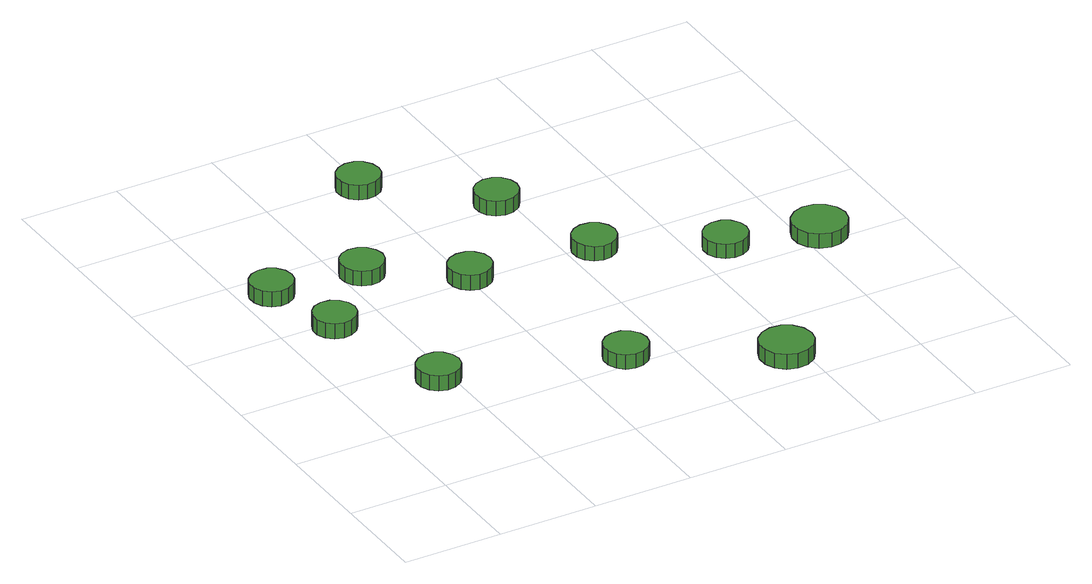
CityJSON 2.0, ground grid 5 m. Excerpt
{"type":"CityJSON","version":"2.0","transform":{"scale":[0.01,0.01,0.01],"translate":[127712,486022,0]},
"CityObjects":{
"tree1":{"type":"SolitaryVegetationObject","attributes":{"function":"something"},"geometry":[{"type":"MultiSurface","lod":"1","boundaries":[[[0,1,2,3,4,5,6,7,8,9,10,11,12,13,14]],[[15,16,17,18,19,20,21,22,23,24,25,26,27,28,29]],[[0,29,28,1]],[[1,28,27,2]],[[2,27,26,3]],[[3,26,25,4]],[[4,25,24,5]],[[5,24,23,6]],[[6,23,22,7]],[[7,22,21,8]],[[8,21,20,9]],[[9,20,19,10]],[[10,19,18,11]],[[11,18,17,12]],[[12,17,16,13]],[[13,16,15,14]],[[14,15,29,0]]]}]},
"tree2":{"type":"SolitaryVegetationObject","attributes":{"function":"something"},"geometry":[{"type":"MultiSurface","lod":"1","boundaries":[[[30,31,32,33,34,35,36,37,38,39,40,41,42,43,44]],[[45,46,47,48,49,50,51,52,53,54,55,56,57,58,59]],[[30,59,58,31]],[[31,58,57,32]],[[32,57,56,33]],[[33,56,55,34]],[[34,55,54,35]],[[35,54,53,36]],[[36,53,52,37]],[[37,52,51,38]],[[38,51,50,39]],[[39,50,49,40]],[[40,49,48,41]],[[41,48,47,42]],[[42,47,46,43]],[[43,46,45,44]],[[44,45,59,30]]]}]},
"tree3":{"type":"SolitaryVegetationObject","attributes":{"function":"something"},"geometry":[{"type":"MultiSurface","lod":"1","boundaries":[[[60,61,62,63,64,65,66,67,68,69,70,71,72,73,74]],[[75,76,77,78,79,80,81,82,83,84,85,86,87,88,89]],[[60,89,88,61]],[[61,88,87,62]],[[62,87,86,63]],[[63,86,85,64]],[[64,85,84,65]],[[65,84,83,66]],[[66,83,82,67]],[[67,82,81,68]],[[68,81,80,69]],[[69,80,79,70]],[[70,79,78,71]],[[71,78,77,72]],[[72,77,76,73]],[[73,76,75,74]],[[74,75,89,60]]]}]},
"tree4":{"type":"SolitaryVegetationObject","attributes":{"function":"something"},"geometry":[{"type":"MultiSurface","lod":"1","boundaries":[[[90,91,92,93,94,95,96,97,98,99,100,101,102,103,104]],[[105,106,107,108,109,110,111,112,113,114,115,116,117,118,119]],[[90,119,118,91]],[[91,118,117,92]],[[92,117,116,93]],[[93,116,115,94]],[[94,115,114,95]],[[95,114,113,96]],[[96,113,112,97]],[[97,112,111,98]],[[98,111,110,99]],[[99,110,109,100]],[[100,109,108,101]],[[101,108,107,102]],[[102,107,106,103]],[[103,106,105,104]],[[104,105,119,90]]]}]},
"tree5":{"type":"SolitaryVegetationObject","attributes":{"function":"something"},"geometry":[{"type":"MultiSurface","lod":"1","boundaries":[[[120,121,122,123,124,125,126,127,128,129,130,131,132,133,134]],[[135,136,137,138,139,140,141,142,143,144,145,146,147,148,149]],[[120,149,148,121]],[[121,148,147,122]],[[122,147,146,123]],[[123,146,145,124]],[[124,145,144,125]],[[125,144,143,126]],[[126,143,142,127]],[[127,142,141,128]],[[128,141,140,129]],[[129,140,139,130]],[[130,139,138,131]],[[131,138,137,132]],[[132,137,136,133]],[[133,136,135,134]],[[134,135,149,120]]]}]},
"tree6":{"type":"SolitaryVegetationObject","attributes":{"function":"something"},"geometry":[{"type":"MultiSurface","lod":"1","boundaries":[[[150,151,152,153,154,155,156,157,158,159,160,161,162,163,164]],[[165,166,167,168,169,170,171,172,173,174,175,176,177,178,179]],[[150,179,178,151]],[[151,178,177,152]],[[152,177,176,153]],[[153,176,175,154]],[[154,175,174,155]],[[155,174,173,156]],[[156,173,172,157]],[[157,172,171,158]],[[158,171,170,159]],[[159,170,169,160]],[[160,169,168,161]],[[161,168,167,162]],[[162,167,166,163]],[[163,166,165,164]],[[164,165,179,150]]]}]},
"tree7":{"type":"SolitaryVegetationObject","attributes":{"function":"something"},"geometry":[{"type":"MultiSurface","lod":"1","boundaries":[[[180,181,182,183,184,185,186,187,188,189,190,191,192,193,194]],[[195,196,197,198,199,200,201,202,203,204,205,206,207,208,209]],[[180,209,208,181]],[[181,208,207,182]],[[182,207,206,183]],[[183,206,205,184]],[[184,205,204,185]],[[185,204,203,186]],[[186,203,202,187]],[[187,202,201,188]],[[188,201,200,189]],[[189,200,199,190]],[[190,199,198,191]],[[191,198,197,192]],[[192,197,196,193]],[[193,196,195,194]],[[194,195,209,180]]]}]},
"tree8":{"type":"SolitaryVegetationObject","attributes":{"function":"something"},"geometry":[{"type":"MultiSurface","lod":"1","boundaries":[[[210,211,212,213,214,215,216,217,218,219,220,221,222,223,224]],[[225,226,227,228,229,230,231,232,233,234,235,236,237,238,239]],[[210,239,238,211]],[[211,238,237,212]],[[212,237,236,213]],[[213,236,235,214]],[[214,235,234,215]],[[215,234,233,216]],[[216,233,232,217]],[[217,232,231,218]],[[218,231,230,219]],[[219,230,229,220]],[[220,229,228,221]],[[221,228,227,222]],[[222,227,226,223]],[[223,226,225,224]],[[224,225,239,210]]]}]},
"tree9":{"type":"SolitaryVegetationObject","attributes":{"function":"something"},"geometry":[{"type":"MultiSurface","lod":"1","boundaries":[[[240,241,242,243,244,245,246,247,248,249,250,251,252,253,254]],[[255,256,257,258,259,260,261,262,263,264,265,266,267,268,269]],[[240,269,268,241]],[[241,268,267,242]],[[242,267,266,243]],[[243,266,265,244]],[[244,265,264,245]],[[245,264,263,246]],[[246,263,262,247]],[[247,262,261,248]],[[248,261,260,249]],[[249,260,259,250]],[[250,259,258,251]],[[251,258,257,252]],[[252,257,256,253]],[[253,256,255,254]],[[254,255,269,240]]]}]},
"tree10":{"type":"SolitaryVegetationObject","attributes":{"function":"something"},"geometry":[{"type":"MultiSurface","lod":"1","boundaries":[[[270,271,272,273,274,275,276,277,278,279,280,281,282,283,284]],[[285,286,287,288,289,290,291,292,293,294,295,296,297,298,299]],[[270,299,298,271]],[[271,298,297,272]],[[272,297,296,273]],[[273,296,295,274]],[[274,295,294,275]],[[275,294,293,276]],[[276,293,292,277]],[[277,292,291,278]],[[278,291,290,279]],[[279,290,289,280]],[[280,289,288,281]],[[281,288,287,282]],[[282,287,286,283]],[[283,286,285,284]],[[284,285,299,270]]]}]},
"tree11":{"type":"SolitaryVegetationObject","attributes":{"function":"something"},"geometry":[{"type":"MultiSurface","lod":"1","boundaries":[[[300,301,302,303,304,305,306,307,308,309,310,311,312,313,314]],[[315,316,317,318,319,320,321,322,323,324,325,326,327,328,329]],[[300,329,328,301]],[[301,328,327,302]],[[302,327,326,303]],[[303,326,325,304]],[[304,325,324,305]],[[305,324,323,306]],[[306,323,322,307]],[[307,322,321,308]],[[308,321,320,309]],[[309,320,319,310]],[[310,319,318,311]],[[311,318,317,312]],[[312,317,316,313]],[[313,316,315,314]],[[314,315,329,300]]]}]},
"tree12":{"type":"SolitaryVegetationObject","attributes":{"function":"something"},"geometry":[{"type":"MultiSurface","lod":"1","boundaries":[[[330,331,332,333,334,335,336,337,338,339,340,341,342,343,344]],[[345,346,347,348,349,350,351,352,353,354,355,356,357,358,359]],[[330,359,358,331]],[[331,358,357,332]],[[332,357,356,333]],[[333,356,355,334]],[[334,355,354,335]],[[335,354,353,336]],[[336,353,352,337]],[[337,352,351,338]],[[338,351,350,339]],[[339,350,349,340]],[[340,349,348,341]],[[341,348,347,342]],[[342,347,346,343]],[[343,346,345,344]],[[344,345,359,330]]]}]}
},
"vertices":[
[549,830,93],[539,874,93],[513,910,93],[475,932,93],[431,936,93],[389,923,93],[356,893,93],[338,853,93],[338,808,93],[356,768,93],[389,738,93],[431,724,93],[475,729,93],[513,751,93],[539,787,93],[539,787,14],[513,751,14],[475,729,14],[431,724,14],[389,738,14],[356,768,14],[338,808,14],[338,853,14],[356,893,14],[389,923,14],[431,936,14],[475,932,14],[513,910,14],[539,874,14],[549,830,14],
[368,1466,93],[358,1509,93],[333,1544,93],[294,1567,93],[250,1571,93],[208,1558,93],[176,1528,93],[158,1488,93],[158,1444,93],[176,1403,93],[208,1374,93],[250,1360,93],[294,1365,93],[333,1387,93],[358,1422,93],[358,1422,13],[333,1387,13],[294,1365,13],[250,1360,13],[208,1374,13],[176,1403,13],[158,1444,13],[158,1488,13],[176,1528,13],[208,1558,13],[250,1571,13],[294,1567,13],[333,1544,13],[358,1509,13],[368,1466,13],
[261,1856,92],[252,1899,92],[226,1935,92],[187,1957,92],[144,1961,92],[102,1948,92],[69,1918,92],[51,1878,92],[51,1834,92],[69,1793,92],[102,1764,92],[144,1750,92],[187,1755,92],[226,1777,92],[252,1813,92],[252,1813,13],[226,1777,13],[187,1755,13],[144,1750,13],[102,1764,13],[69,1793,13],[51,1834,13],[51,1878,13],[69,1918,13],[102,1948,13],[144,1961,13],[187,1957,13],[226,1935,13],[252,1899,13],[261,1856,13],
[712,1809,91],[702,1852,91],[676,1889,91],[637,1911,91],[593,1916,91],[550,1902,91],[517,1872,91],[499,1831,91],[499,1786,91],[517,1745,91],[550,1716,91],[593,1702,91],[637,1706,91],[676,1729,91],[702,1765,91],[702,1765,13],[676,1729,13],[637,1706,13],[593,1702,13],[550,1716,13],[517,1745,13],[499,1786,13],[499,1831,13],[517,1872,13],[550,1902,13],[593,1916,13],[637,1911,13],[676,1889,13],[702,1852,13],[712,1809,13],
[1387,570,90],[1378,614,90],[1351,651,90],[1312,674,90],[1267,678,90],[1224,664,90],[1190,634,90],[1172,593,90],[1172,547,90],[1190,506,90],[1224,475,90],[1267,461,90],[1312,466,90],[1351,489,90],[1378,526,90],[1378,526,15],[1351,489,15],[1312,466,15],[1267,461,15],[1224,475,15],[1190,506,15],[1172,547,15],[1172,593,15],[1190,634,15],[1224,664,15],[1267,678,15],[1312,674,15],[1351,651,15],[1378,614,15],[1387,570,15],
[1118,1528,93],[1109,1572,93],[1082,1607,93],[1044,1630,93],[1000,1634,93],[958,1621,93],[925,1591,93],[907,1550,93],[907,1506,93],[925,1466,93],[958,1436,93],[1000,1422,93],[1044,1427,93],[1082,1449,93],[1109,1485,93],[1109,1485,14],[1082,1449,14],[1044,1427,14],[1000,1422,14],[958,1436,14],[925,1466,14],[907,1506,14],[907,1550,14],[925,1591,14],[958,1621,14],[1000,1634,14],[1044,1630,14],[1082,1607,14],[1109,1572,14],[1118,1528,14],
[1075,2474,92],[1066,2517,92],[1040,2553,92],[1002,2575,92],[958,2580,92],[916,2566,92],[883,2537,92],[865,2496,92],[865,2452,92],[883,2412,92],[916,2382,92],[958,2369,92],[1002,2373,92],[1040,2395,92],[1066,2431,92],[1066,2431,13],[1040,2395,13],[1002,2373,13],[958,2369,13],[916,2382,13],[883,2412,13],[865,2452,13],[865,2496,13],[883,2537,13],[916,2566,13],[958,2580,13],[1002,2575,13],[1040,2553,13],[1066,2517,13],[1075,2474,13],
[2055,221,94],[2044,275,94],[2012,319,94],[1964,347,94],[1910,352,94],[1858,335,94],[1817,299,94],[1795,249,94],[1795,194,94],[1817,144,94],[1858,107,94],[1910,90,94],[1964,96,94],[2012,124,94],[2044,168,94],[2044,168,16],[2012,124,16],[1964,96,16],[1910,90,16],[1858,107,16],[1817,144,16],[1795,194,16],[1795,249,16],[1817,299,16],[1858,335,16],[1910,352,16],[1964,347,16],[2012,319,16],[2044,275,16],[2055,221,16],
[1550,2038,92],[1541,2081,92],[1515,2117,92],[1476,2139,92],[1432,2144,92],[1390,2130,92],[1357,2101,92],[1339,2060,92],[1339,2015,92],[1357,1975,92],[1390,1945,92],[1432,1931,92],[1476,1936,92],[1515,1958,92],[1541,1994,92],[1541,1994,14],[1515,1958,14],[1476,1936,14],[1432,1931,14],[1390,1945,14],[1357,1975,14],[1339,2015,14],[1339,2060,14],[1357,2101,14],[1390,2130,14],[1432,2144,14],[1476,2139,14],[1515,2117,14],[1541,2081,14],[1550,2038,14],
[1739,1469,91],[1729,1513,91],[1703,1550,91],[1664,1572,91],[1619,1577,91],[1577,1563,91],[1543,1533,91],[1525,1492,91],[1525,1447,91],[1543,1406,91],[1577,1376,91],[1619,1362,91],[1664,1366,91],[1703,1389,91],[1729,1425,91],[1729,1425,15],[1703,1389,15],[1664,1366,15],[1619,1362,15],[1577,1376,15],[1543,1406,15],[1525,1447,15],[1525,1492,15],[1543,1533,15],[1577,1563,15],[1619,1577,15],[1664,1572,15],[1703,1550,15],[1729,1513,15],[1739,1469,15],
[2269,1188,91],[2260,1232,91],[2233,1269,91],[2194,1291,91],[2149,1296,91],[2106,1282,91],[2073,1252,91],[2054,1211,91],[2054,1166,91],[2073,1124,91],[2106,1094,91],[2149,1080,91],[2194,1085,91],[2233,1108,91],[2260,1144,91],[2260,1144,16],[2233,1108,16],[2194,1085,16],[2149,1080,16],[2106,1094,16],[2073,1124,16],[2054,1166,16],[2054,1211,16],[2073,1252,16],[2106,1282,16],[2149,1296,16],[2194,1291,16],[2233,1269,16],[2260,1232,16],[2269,1188,16],
[2723,1074,91],[2711,1129,91],[2679,1174,91],[2630,1202,91],[2575,1208,91],[2522,1190,91],[2481,1153,91],[2458,1102,91],[2458,1047,91],[2481,996,91],[2522,959,91],[2575,941,91],[2630,947,91],[2679,975,91],[2711,1020,91],[2711,1020,16],[2679,975,16],[2630,947,16],[2575,941,16],[2522,959,16],[2481,996,16],[2458,1047,16],[2458,1102,16],[2481,1153,16],[2522,1190,16],[2575,1208,16],[2630,1202,16],[2679,1174,16],[2711,1129,16],[2723,1074,16]
]}
